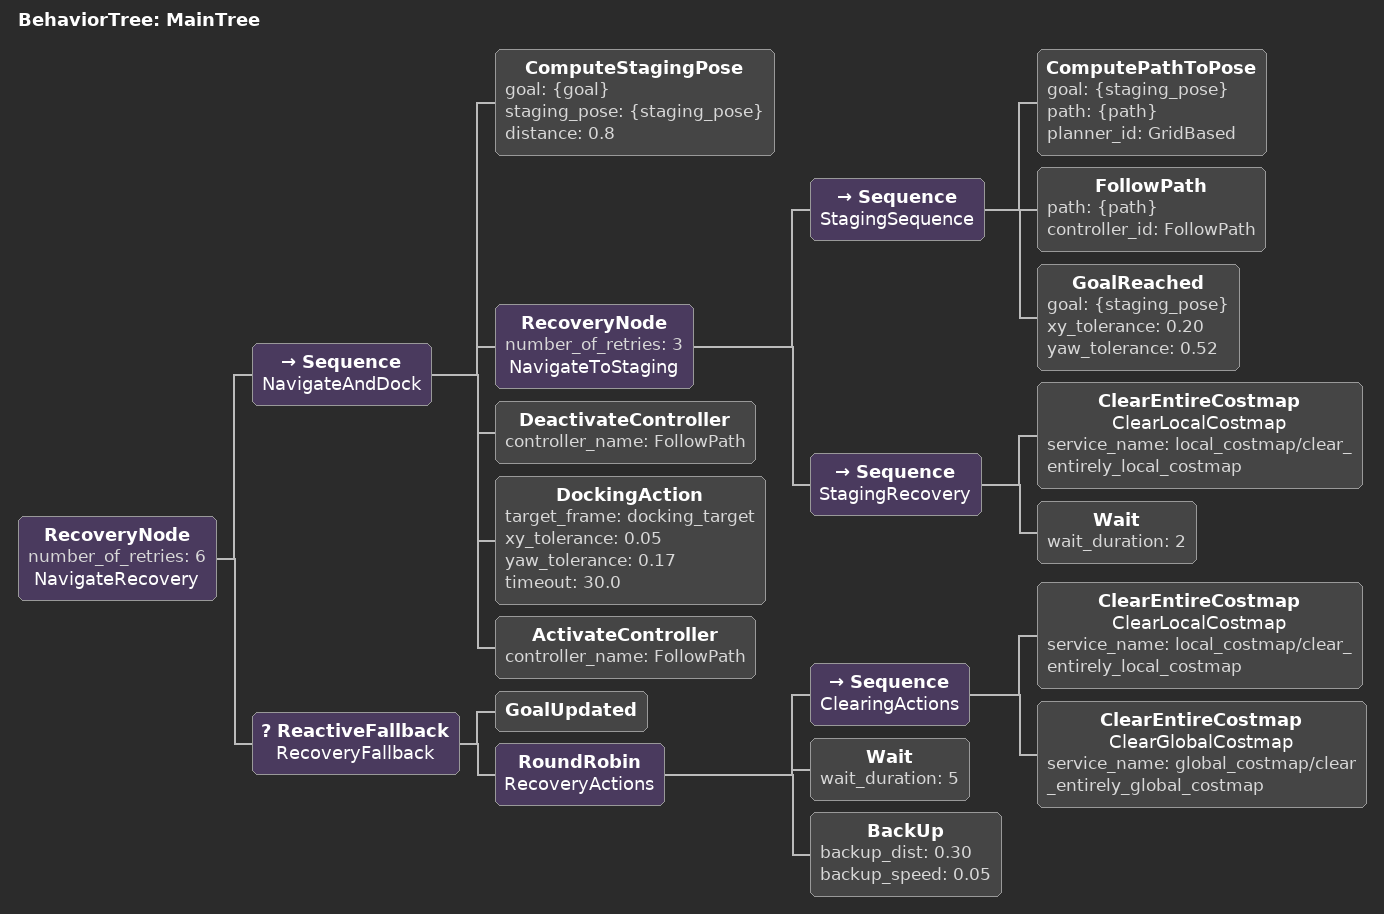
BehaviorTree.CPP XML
<?xml version="1.0"?>
<root main_tree_to_execute="MainTree">
    <BehaviorTree ID="MainTree">
        <RecoveryNode number_of_retries="6" name="NavigateRecovery">
            <Sequence name="NavigateAndDock">

                <!-- ====== 阶段 1：计算预停靠点 ====== -->
                <!-- 预停靠点 = 目标点沿反方向偏移 0.8m -->
                <!-- BUGFIX: 原来写的是 ComputeDockingStagingPose，但代码注册名是 ComputeStagingPose -->
                <ComputeStagingPose
                    goal="{goal}"
                    staging_pose="{staging_pose}"
                    distance="0.8" />

                <!-- ====== 阶段 2：导航到预停靠点 ====== -->
                <RecoveryNode number_of_retries="3" name="NavigateToStaging">
                    <Sequence name="StagingSequence">
                        <ComputePathToPose goal="{staging_pose}" path="{path}"
                            planner_id="GridBased" />
                        <FollowPath path="{path}" controller_id="FollowPath" />
                        <GoalReached goal="{staging_pose}" xy_tolerance="0.20" yaw_tolerance="0.52" />
                    </Sequence>
                    <Sequence name="StagingRecovery">
                        <ClearEntireCostmap name="ClearLocalCostmap"
                            service_name="local_costmap/clear_entirely_local_costmap" />
                        <Wait wait_duration="2" />
                    </Sequence>
                </RecoveryNode>

                <!-- ====== 阶段 3：切换为 Docking 精修 ====== -->
                <!-- 暂停 Nav2 Controller，启动自定义 Docking -->
                <DeactivateController controller_name="FollowPath" />

                <DockingAction
                    target_frame="docking_target"
                    xy_tolerance="0.05"
                    yaw_tolerance="0.17"
                    timeout="30.0" />

                <!-- Docking 完成后，恢复 Nav2 Controller -->
                <ActivateController controller_name="FollowPath" />

            </Sequence>

            <ReactiveFallback name="RecoveryFallback">
                <GoalUpdated />
                <RoundRobin name="RecoveryActions">
                    <Sequence name="ClearingActions">
                        <ClearEntireCostmap name="ClearLocalCostmap"
                            service_name="local_costmap/clear_entirely_local_costmap" />
                        <ClearEntireCostmap name="ClearGlobalCostmap"
                            service_name="global_costmap/clear_entirely_global_costmap" />
                    </Sequence>
                    <Wait wait_duration="5" />
                    <BackUp backup_dist="0.30" backup_speed="0.05" />
                </RoundRobin>
            </ReactiveFallback>
        </RecoveryNode>
    </BehaviorTree>
</root>
